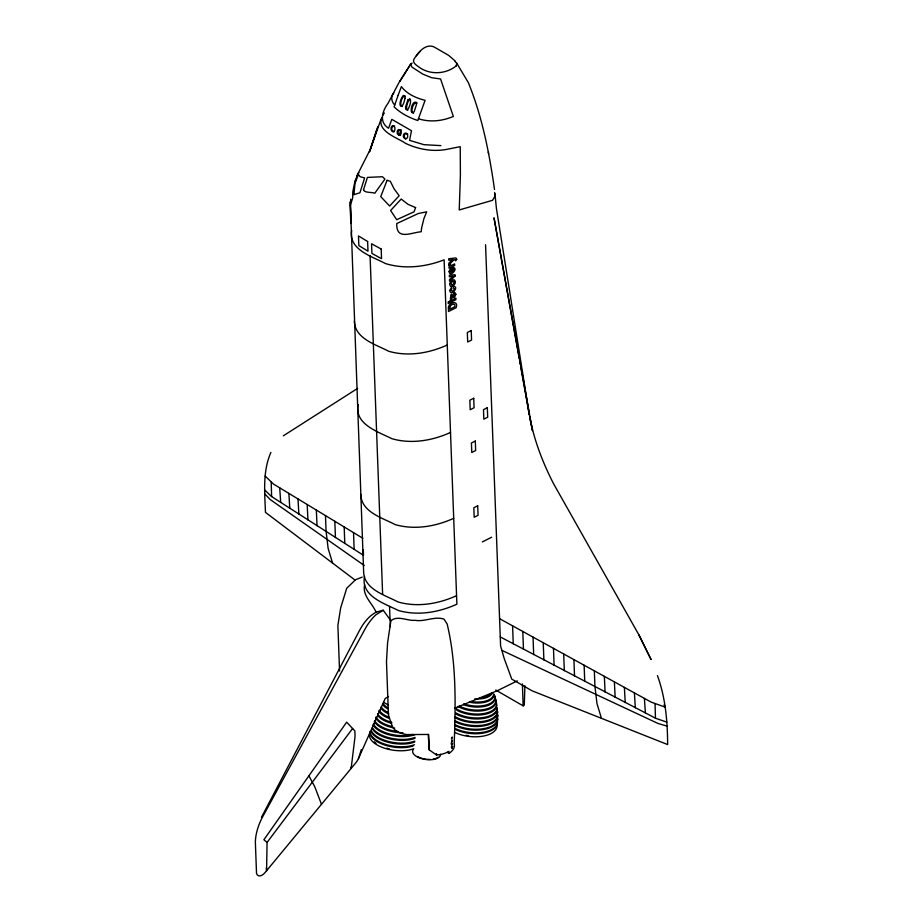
<?xml version="1.0" encoding="UTF-8"?>
<svg xmlns="http://www.w3.org/2000/svg" width="922" height="922" viewBox="0 0 922 922"><rect width="100%" height="100%" fill="white"/><g stroke="black" fill="none" stroke-linecap="round" stroke-linejoin="round"><path stroke-width="1.38" d="M271.195 481.883L271.61 496.578M655.046 703.498L655.461 718.192M417.17 103.068L416.283 102.434M524.906 685.784L524.284 705.157L523.154 705.86L495.725 690.025M358.151 404.666C354.14 424.339 378.239 431.819 391.908 438.699C411.293 444.312 432.43 440.681 450.524 432.441M364.524 576.411C360.514 596.085 384.612 603.564 398.281 610.445C417.666 616.057 438.791 612.438 456.886 604.187L444.116 259.843C425.63 267.023 404.585 269.443 385.419 263.542C372.269 256.477 348.055 249.689 351.697 230.431M364.605 584.859C362.15 595.727 372.281 603.08 376.038 612.139L383.206 610.237L390.893 620.725L387.597 642.738L386.479 661.627L388.462 715.265L392.207 725.937A19.27 11.583 -2.1 0 0 407.144 734.557L428.661 734.454L429.237 749.909L436.555 755.003A19.408 11.663 -2.1 0 0 448.945 751.326L449.014 753.355L447.297 752.375M350.752 199.175L350.418 205.283L352.653 198.092L352.769 191.972L354.982 181.127L358.739 172.564L356.63 177.681M412.111 63.042L410.647 64.528L412.053 67.168L422.795 74.117L431.669 77.713L440.566 78.969L453.347 116.426C442.387 121.105 429.906 122.499 418.473 118.742M451.261 744.227L451.307 742.913M451.377 747.339L451.55 746.543M382.019 117.44C375.715 131.189 397.762 137.77 405.473 143.313C417.943 149.295 432.303 151.865 446.006 149.514L460.239 146.667L460.401 175.422L459.237 209.951L492.544 200.316L494.849 196.444L494.618 192.502M410.763 63.975L398.938 82.646L388.139 103.137C382.192 111.216 378.815 122.107 388.554 128.25L391.804 119.364L411.477 130.717L409.575 140.386L423.936 144.673L440.912 145.618M400.84 129.772L399.272 135.338L397.255 133.517L397.221 131.224L398.362 129.587L400.84 129.772L399.214 129.783L398.074 131.408L398.108 133.713L399.272 135.338L400.609 135.327M361.286 749.586L359.223 756.489A10.534 6.085 -60 0 1 355.95 762.598L264.971 872.673A8.263 4.771 -60 0 1 256.523 873.376L255.359 842.132A40.049 23.119 -60 0 1 262.828 816.477L365.158 628.85A34.771 20.077 -60 0 1 375.761 614.893L383.218 610.237M355.189 181.911L356.019 179.179M377.006 129.138L369.468 151.83L381.063 119.122M377.813 126.614L370.529 148.926L356.86 175.895M270.895 452.414C262.54 471.292 264.718 492.36 265.467 512.378L355.293 580.249M358.416 758.633L385.177 698.576L388.485 696.502M455.203 61.025L448.611 55.355L436.106 48.128C426.805 41.617 418.092 52.047 413.771 59.584C412.491 62.442 415.776 64.817 417.839 66.234C428.753 75.166 445.441 74.624 456.194 65.911M451.181 282.812C451.653 289.785 456.839 277.995 451.699 282.247M261.491 817.238L359.384 630.671C363.464 623.065 368.812 615.827 376.729 611.885M382.653 115.457L384.359 112.968M456.194 65.911L456.805 63.457L455.007 61.382M399.883 81.286L411.085 63.491M393.844 92.938C390.444 96.326 391.47 101.927 394.731 105.039M266.343 867.948L266.573 870.737L267.069 842.443L352.596 728.518M416.398 55.781L419.902 51.632M409.967 98.861C407.536 101.535 406.383 105.719 406.544 109.303L407.904 110.087M354.924 580.318L346.707 588.294L340.679 607.886L337.878 625.404L339.561 671.078M390.893 620.725C397.739 615.043 407.236 621.117 415.027 620.31C424.777 622.062 434.504 615.942 443.978 619.123L447.147 623.987C456.505 662.964 455.629 703.786 454.212 743.512C455.433 747.73 452.368 751.326 449.014 753.355M283.354 435.806L357.621 388.393M356.123 579.489L362.219 577.103M482.356 541.929L491.622 537.238M517.277 680.885L497.488 690.636L455.007 708.096M447.274 345.001C429.179 353.241 408.054 356.872 388.669 351.259C375.692 344.379 354.774 338.708 354.348 321.029M453.705 518.314C435.61 526.566 414.485 530.185 395.089 524.572C382.123 517.691 361.205 512.033 360.767 494.342M456.574 595.681C438.48 603.933 417.343 607.552 397.958 601.939C384.993 595.047 364.063 589.4 363.637 571.709L350.302 201.791L350.786 223.527L350.395 205.422M398.431 135.142L400.056 135.142L401.185 133.506L401.162 131.212L399.987 129.587M394.593 126.107L393.026 126.072L391.965 127.651C391.435 129.241 392.161 132.215 394.305 131.685M392.173 131.477L393.752 131.5L394.893 129.875L394.858 127.57L393.74 125.911L392.173 125.876L391.112 127.466L391.043 129.829L393.014 131.673M265.121 476.04L273.465 484.05L362.888 538.31M666.963 726.087L658.02 723.482L501.58 650.229M666.813 722.122L655.657 718.296L500.254 636.918M413.529 113.256C409.875 111.631 413.459 102.434 416.271 102.434M499.551 618.674L651.22 702.149L665.407 707.197L664.024 704.892M383.621 702.31L388.542 705.146M402.05 106.675C398.8 104.947 402.441 95.058 405.138 96.003M364.236 565.463L270.261 499.597L264.787 493.892M267.069 842.443L263.888 839.746L346.672 722.157L354.855 730.939L355.051 736.344L351.155 768.406L351.052 767.208M264.637 489.928L271.437 496.462L363.51 555.332L363.303 549.662M407.743 134.093L405.519 133.413L404.378 135.05L404.401 137.355L405.622 138.945M456.563 62.857L468.318 82.588C482.241 116.737 489.34 153.202 494.526 189.563M638.865 634.82L651.024 659.472L638.865 634.82L553.442 483.497C542.609 462.325 534.011 439.909 529.643 416.479M308.905 775.805L314.805 786.812L321.478 804.307M429.237 749.909L428.223 734.408M601.444 718.319L596.983 703.601L594.921 686.233L594.344 670.847M332.577 563.088L328.128 548.383L326.054 531.003L325.489 515.617M657.432 675.572C665.511 697.666 667.505 721.223 667.643 744.573L531.982 690.774L511.745 679.088L504.184 658.435L500.6 645.988L485.56 244.756M488.28 152.084L488.637 153.697M529.597 416.387L532.478 430.632L494.008 217.811L519.247 358.727M519.743 361.539L520.25 364.363M520.757 367.187L525.552 393.959M526.059 396.771L529.343 415.096L496.439 208.568L494.93 193.62M645.388 712.971L644.397 698.392M635.304 707.75L634.394 692.883M625.231 702.529L624.378 687.374M615.147 697.309L614.375 681.865M605.074 692.088L604.359 676.356M317.041 525.794L316.327 510.062M307.96 519.95L307.176 504.507M298.866 514.107L298.013 498.952M289.785 508.264L288.863 493.397M280.703 502.421L279.712 487.842M436.429 753.551L436.555 755.003M584.133 665.223L584.732 681.508M573.91 659.599L574.521 676.126M563.688 653.975L564.31 670.743M553.465 648.35L554.099 665.361M543.242 642.726L543.888 659.979M533.02 637.09L533.677 654.597M522.797 631.466L523.466 649.215M512.586 625.842L513.243 643.833M450.305 300.975L450.362 302.485L455.941 299.673L455.883 298.163L448.184 302.047L448.242 303.557L449.602 302.877L449.544 301.356M390.11 619.607L390.375 626.73M370.068 255.625L382.618 594.091M353.529 532.639L354.152 549.42M344.183 526.969L344.793 543.496M334.836 521.299L335.435 537.584M389.545 606.422L390.029 619.503M522.405 683.94L523.154 705.86M496.785 705.007A23.603 11.709 6.2 0 1 482.367 714.734A23.603 11.709 6.2 0 1 456.736 710.147M497.2 707.635A24.306 12.055 6.2 0 1 482.356 717.65A24.306 12.055 6.2 0 1 455.964 712.925M494.111 694.485A20.826 10.326 6.2 0 1 486.793 704.823A20.826 10.326 6.2 0 1 463.812 703.763M497.742 718.226A25.989 12.885 6.2 0 1 482.494 728.841A25.989 12.885 6.2 0 1 454.638 724.427M497.776 715.553A25.735 12.758 6.2 0 1 482.679 726.063A25.735 12.758 6.2 0 1 455.088 721.696M493.962 694.669A19.685 9.762 6.2 0 1 469.379 702.195M497.65 712.026A25.228 12.505 6.2 0 1 482.252 722.41A25.228 12.505 6.2 0 1 454.857 717.523M493.65 693.851A19.281 9.566 6.2 0 1 470.785 701.458M497.765 714.688A25.632 12.712 6.2 0 1 482.725 725.153A25.632 12.712 6.2 0 1 455.249 720.808M497.315 708.511A24.514 12.159 6.2 0 1 482.344 718.607A24.514 12.159 6.2 0 1 455.722 713.847M497.58 711.15A25.067 12.435 6.2 0 1 482.275 721.477A25.067 12.435 6.2 0 1 455.053 716.613M495.794 701.066A23.35 11.583 6.2 0 1 483.739 713.547A23.35 11.583 6.2 0 1 454.995 707.912M491.691 692.733A17.541 8.701 6.2 0 1 479.394 697.942M495.045 697.747A22.186 11.006 6.2 0 1 485.479 709.225A22.186 11.006 6.2 0 1 459.248 706.068M492.037 693.598A17.991 8.92 6.2 0 1 474.795 698.876M494.399 700.755A21.183 10.499 6.2 0 1 463.547 704.708M494.353 695.292A21.183 10.499 6.2 0 1 495.102 698.081M468.595 735.698A24.733 12.263 6.2 0 1 466.036 735.283M497.511 721.753A26.139 12.966 6.2 0 1 482.794 732.333A26.139 12.966 6.2 0 1 455.191 728.518M497.707 719.079A26.047 12.92 6.2 0 1 482.425 729.717A26.047 12.92 6.2 0 1 454.511 725.291M497.338 723.735A26.15 12.966 6.2 0 1 481.676 733.347A26.15 12.966 6.2 0 1 455.099 729.371M497.027 725.695A26.081 12.931 6.2 0 1 482.344 736.252A26.081 12.931 6.2 0 1 454.811 732.448M495.298 704.362A22.485 11.156 6.2 0 1 457.888 706.425M495.679 699.544A22.485 11.156 6.2 0 1 495.713 703.451M440.601 754.3A14.095 6.673 7.7 0 1 424.869 759.371A14.095 6.673 7.7 0 1 413.056 749.782M438.146 757.239A13.369 6.327 7.7 0 1 433.317 759.083M430.125 759.394A13.369 6.327 7.7 0 1 426.69 759.267M425.538 759.129A13.369 6.327 7.7 0 1 417.274 756.455M414.785 741.104A25.989 12.286 7.7 0 1 371.531 731.192M414.969 738.326A25.735 12.17 7.7 0 1 372.131 728.507M398.004 731.526A24.306 11.502 7.7 0 1 374.562 720.578M415.084 734.592A25.228 11.928 7.7 0 1 373.099 724.969M415.004 737.416A25.632 12.124 7.7 0 1 372.35 727.631M412.653 734.442A25.067 11.859 7.7 0 1 373.364 724.093M402.949 732.748A24.514 11.594 7.7 0 1 374.251 721.442M391.838 722.352A22.186 10.488 7.7 0 1 377.524 713.64M389.199 748.802A24.733 11.698 7.7 0 1 386.744 748.18M376.003 743.259A24.733 11.698 7.7 0 1 374.205 741.807M414.404 744.722A26.139 12.366 7.7 0 1 386.157 744.573A26.139 12.366 7.7 0 1 369.976 731.434M414.704 742.003A26.047 12.32 7.7 0 1 371.359 732.056M413.068 746.025A26.15 12.366 7.7 0 1 386.306 745.518A26.15 12.366 7.7 0 1 369.964 733.393M413.828 748.699A26.081 12.332 7.7 0 1 383.587 747.88A26.081 12.332 7.7 0 1 369.849 733.313M394.674 728.08A23.603 11.168 7.7 0 1 377.962 720.912M377.017 719.944A23.603 11.168 7.7 0 1 375.588 717.961M391.62 723.332A22.485 10.638 7.7 0 1 377.709 715.437M392.461 726.617A23.35 11.041 7.7 0 1 375.957 717.086M388.715 718.192A21.183 10.015 7.7 0 1 378.827 711.069M389.003 717.247A20.826 9.854 7.7 0 1 379.276 710.24M388.819 713.893A19.685 9.312 7.7 0 1 380.717 707.716M388.116 712.499A19.281 9.116 7.7 0 1 381.201 706.897M387.447 708.73A17.991 8.505 7.7 0 1 383.252 705.18M387.862 707.831A17.541 8.298 7.7 0 1 383.298 703.624M448.426 307.718L448.53 311.509L456.24 307.625C458.787 299.696 448.507 302.289 448.426 307.718M416.329 102.642L416.467 104.601L414.162 111.746C408.734 117.036 411.627 99.173 416.329 102.642M455.871 294.337L454.258 297.944L453.97 296.538C458.465 286.512 447.02 309.02 451.423 294.141L451.434 297.679L453.901 292.689A2.075 1.314 -54 0 1 454.949 292.539L455.871 294.337M449.809 290.418C450.316 297.207 459.882 286.465 453.52 286.385L453.324 287.987L454.431 288.551A1.395 0.887 -54 0 1 453.82 289.946C452.506 292.159 449.556 290.499 451.803 288.84L451.48 287.491L449.809 290.418M449.775 307.199L449.775 309.262L454.88 306.68C456.033 302.105 450.132 304.606 449.775 307.199M353.921 194.646L359.926 192.779L364.616 177.934L360.168 176.713L358.381 174.558L355.028 183.236L353.921 194.646M449.602 283.999L450.455 286.362C453.543 287.215 457.093 282.293 454.488 280A3.561 2.259 -54 0 0 452.967 279.977L450.743 281.521L449.602 283.999M449.141 271.575C449.429 277.937 458.96 268.475 453.186 267.461L453.762 270.169L452.495 271.587L452.345 267.795L450.305 269.224A2.95 1.879 -54 0 0 449.268 270.964L449.141 271.575M456.747 259.301L455.537 260.914C455.364 256.443 450.201 264.499 448.956 264.614L448.899 263.012L452.806 259.647L448.795 260.315L448.737 258.748L455.929 257.918L456.747 259.301M421.538 228.345L421.227 231.745C410.866 232.655 396.114 240.654 396.748 223.55L418.265 213.524L426.702 211.806L423.97 218.41L421.538 228.345M448.91 265.075L449.832 266.446L449.037 266.85L449.095 268.256L454.673 265.432L454.615 263.923L451.019 265.617L450.247 265.398L450.409 264.291L448.91 265.075M450.305 271.068L450.616 272.186L451.584 272.013L451.503 269.754L450.305 271.068M451.607 737.761L451.573 739.075L452.333 737.07L451.607 737.761M451.722 740.862L451.688 742.187L452.448 740.182L451.722 740.862M451.838 743.973L451.803 745.287L452.564 743.282L451.838 743.973M451.953 747.085L451.918 748.399L452.679 746.394L451.953 747.085M363.533 189.667C364.132 193.147 371.739 191.914 374.805 193.217L384.923 179.099L382.457 176.736L367.429 177.416L363.533 189.667M404.919 98.274C402.603 111.885 396.656 106.018 402.499 96.545C403.421 93.963 405.772 96.58 404.919 98.274M407.87 100.002L405.565 107.01L405.692 109.119L407.051 109.902C409.76 108.635 412.952 95.9 407.87 100.002M398.177 95.162L394.109 106.825C400.597 113.279 409.172 117.682 417.816 120.517L425.088 100.314C416.26 98.216 406.925 93.998 401.381 86.622L398.177 95.162M415.58 207.577L414.105 211.795L396.679 219.713L390.617 210.493L401.197 199.048L408.077 204.373L415.58 207.577M387.067 180.332L380.74 196.651L389.637 206.032L399.168 195.741L394.017 188.699L390.306 181.277L387.067 180.332M404.481 133.483L403.525 134.854C402.188 137.747 406.602 140.812 407.674 137.032L407.582 134.773L406.337 133.194L404.481 133.483M455.065 276.058L449.567 281.175L449.51 279.585L453.255 276.277L449.406 276.796L449.348 275.24L455.019 274.698L455.065 276.058M487.323 407.72L483.485 409.691L483.831 419.187L487.68 417.205L487.323 407.72M471.211 330.56L467.327 332.519L467.685 342.004L471.557 340.045L471.211 330.56M473.724 398.269L469.84 400.229L470.197 409.714L474.069 407.755L473.724 398.269M475.303 441.039L471.43 442.998L471.776 452.495L475.66 450.535L475.303 441.039M477.7 505.809L473.827 507.768L474.185 517.254L478.057 515.294L477.7 505.809M381.189 249.032L371.554 243.777L371.912 253.435L381.547 258.69L381.189 249.032M367.624 241.506L358.485 235.928L358.842 245.586L367.982 251.164L367.624 241.506"/></g></svg>
